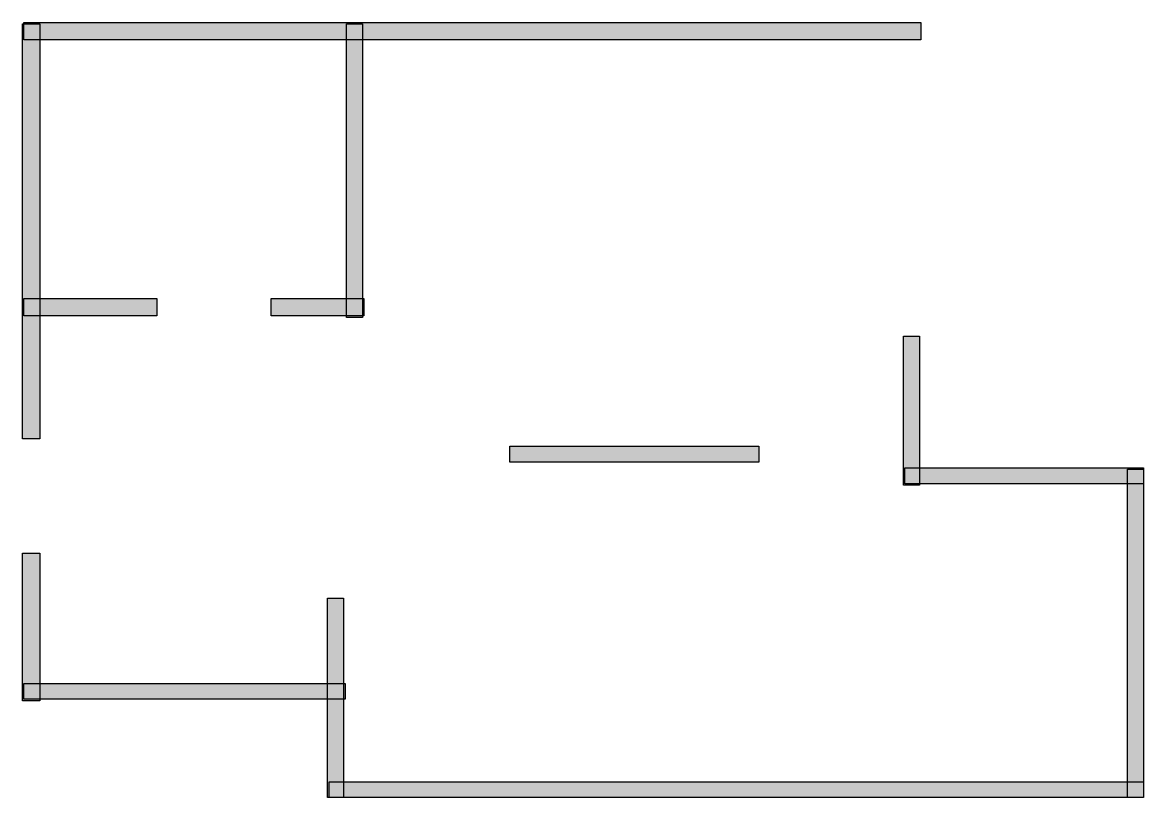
# Model space of a CAD drawing. Header units: centimetres. Extents: x 2 to 971, y 0 to 670.
import ezdxf

# ---------------------------------------------------------------- set-up
doc = ezdxf.new("R2010")
doc.units = ezdxf.units.CM
doc.layers.add('WALL', color=7, linetype='Continuous')

msp = doc.modelspace()

# ---------------------------------------------------------------- hatches: boundary and pattern name
at = {"layer": 'WALL'}
h = msp.add_hatch(color=256, dxfattribs=at)
h.dxf.hatch_style = 1
h.paths.add_polyline_path([(2.5, 668.75), (17.5, 668.75), (17.5, 310), (2.5, 310)])
h = msp.add_hatch(color=256, dxfattribs=at)
h.dxf.hatch_style = 1
h.paths.add_polyline_path([(3.75, 670), (778.75, 670), (778.75, 655), (3.75, 655)])
h = msp.add_hatch(color=256, dxfattribs=at)
h.dxf.hatch_style = 1
h.paths.add_polyline_path([(282.5, 668.75), (296.25, 668.75), (296.25, 415), (282.5, 415)])
h = msp.add_hatch(color=256, dxfattribs=at)
h.dxf.hatch_style = 1
h.paths.add_polyline_path([(3.75, 431.25), (118.75, 431.25), (118.75, 416.25), (3.75, 416.25)])
h = msp.add_hatch(color=256, dxfattribs=at)
h.dxf.hatch_style = 1
h.paths.add_polyline_path([(217.5, 431.25), (297.5, 431.25), (297.5, 416.25), (217.5, 416.25)])
h = msp.add_hatch(color=256, dxfattribs=at)
h.dxf.hatch_style = 1
h.paths.add_polyline_path([(763.75, 398.75), (777.5, 398.75), (777.5, 270), (763.75, 270)])
h = msp.add_hatch(color=256, dxfattribs=at)
h.dxf.hatch_style = 1
h.paths.add_polyline_path([(423.75, 303.75), (638.75, 303.75), (638.75, 290), (423.75, 290)])
h = msp.add_hatch(color=256, dxfattribs=at)
h.dxf.hatch_style = 1
h.paths.add_polyline_path([(765, 285), (971.25, 285), (971.25, 271.25), (765, 271.25)])
h = msp.add_hatch(color=256, dxfattribs=at)
h.dxf.hatch_style = 1
h.paths.add_polyline_path([(957.5, 283.75), (971.25, 283.75), (971.25, 0), (957.5, 0)])
h = msp.add_hatch(color=256, dxfattribs=at)
h.dxf.hatch_style = 1
h.paths.add_polyline_path([(2.5, 211.25), (17.5, 211.25), (17.5, 83.75), (2.5, 83.75)])
h = msp.add_hatch(color=256, dxfattribs=at)
h.dxf.hatch_style = 1
h.paths.add_polyline_path([(266.25, 172.5), (280, 172.5), (280, 0), (266.25, 0)])
h = msp.add_hatch(color=256, dxfattribs=at)
h.dxf.hatch_style = 1
h.paths.add_polyline_path([(3.75, 98.75), (281.25, 98.75), (281.25, 85), (3.75, 85)])
h = msp.add_hatch(color=256, dxfattribs=at)
h.dxf.hatch_style = 1
h.paths.add_polyline_path([(267.5, 13.75), (971.25, 13.75), (971.25, 0), (267.5, 0)])

# ---------------------------------------------------------------- linework, layer by layer
for points in [[(2.5, 668.75), (17.5, 668.75), (17.5, 310), (2.5, 310)], [(3.75, 670), (778.75, 670), (778.75, 655), (3.75, 655)], [(282.5, 668.75), (296.25, 668.75), (296.25, 415), (282.5, 415)], [(3.75, 431.25), (118.75, 431.25), (118.75, 416.25), (3.75, 416.25)], [(217.5, 431.25), (297.5, 431.25), (297.5, 416.25), (217.5, 416.25)], [(763.75, 398.75), (777.5, 398.75), (777.5, 270), (763.75, 270)], [(423.75, 303.75), (638.75, 303.75), (638.75, 290), (423.75, 290)], [(765, 285), (971.25, 285), (971.25, 271.25), (765, 271.25)], [(957.5, 283.75), (971.25, 283.75), (971.25, 0), (957.5, 0)], [(2.5, 211.25), (17.5, 211.25), (17.5, 83.75), (2.5, 83.75)], [(266.25, 172.5), (280, 172.5), (280, 0), (266.25, 0)], [(3.75, 98.75), (281.25, 98.75), (281.25, 85), (3.75, 85)], [(267.5, 13.75), (971.25, 13.75), (971.25, 0), (267.5, 0)]]:
    msp.add_lwpolyline(points, close=True, dxfattribs=at)

doc.saveas('drawing.dxf')
